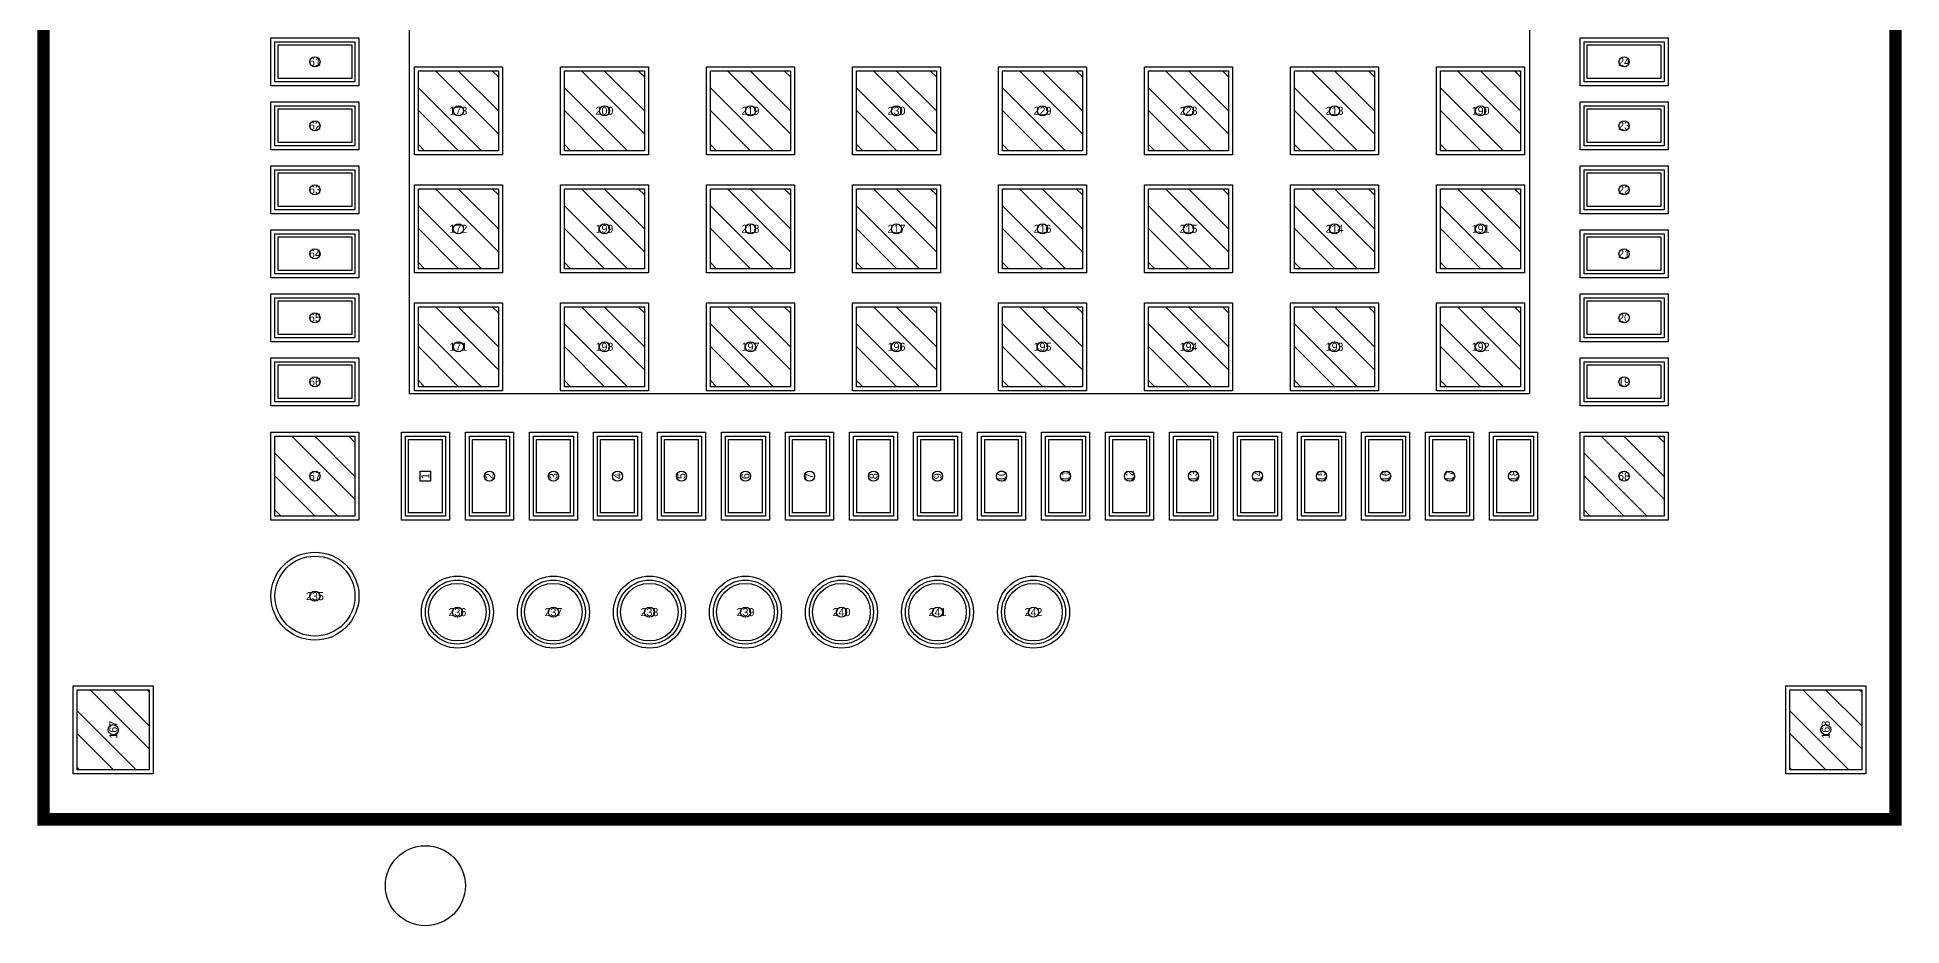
# Model space of a CAD drawing. Header units: metres. Extents: x -11.6 to 11.6, y -12.4 to 11.1.
# Drawn here: x -11.65 to 11.65, y -12.4 to -1.29 of the extents above; entities that cross this region are included whole.
import ezdxf
from ezdxf.enums import TextEntityAlignment as Align

# ---------------------------------------------------------------- set-up
doc = ezdxf.new("R2010")
doc.units = ezdxf.units.M

msp = doc.modelspace()

# ---------------------------------------------------------------- linework, layer by layer
at = {"layer": 'DRAWING'}
msp.add_lwpolyline([(-11.5, 11), (11.5, 11), (11.5, -11), (-11.5, -11), (-11.5, 11)], dxfattribs=at)
at = {"layer": 'ENIG'}
msp.add_circle((-8.18, -8.28), 0.5, dxfattribs=at)
at = {"layer": 'PAD'}
for points in [[(-8.68, -1.35), (-7.68, -1.35), (-7.68, -1.85), (-8.68, -1.85), (-8.68, -1.35)], [(7.68, -1.35), (8.68, -1.35), (8.68, -1.85), (7.68, -1.85), (7.68, -1.35)], [(-5.8875, -1.7125), (-5.8875, -2.7125), (-6.8875, -2.7125), (-6.8875, -1.7125), (-5.8875, -1.7125)], [(-4.0625, -1.7125), (-4.0625, -2.7125), (-5.0625, -2.7125), (-5.0625, -1.7125), (-4.0625, -1.7125)], [(-2.2375, -1.7125), (-2.2375, -2.7125), (-3.2375, -2.7125), (-3.2375, -1.7125), (-2.2375, -1.7125)], [(-0.4125, -1.7125), (-0.4125, -2.7125), (-1.4125, -2.7125), (-1.4125, -1.7125), (-0.4125, -1.7125)], [(1.4125, -1.7125), (1.4125, -2.7125), (0.4125, -2.7125), (0.4125, -1.7125), (1.4125, -1.7125)], [(3.2375, -1.7125), (3.2375, -2.7125), (2.2375, -2.7125), (2.2375, -1.7125), (3.2375, -1.7125)], [(5.0625, -1.7125), (5.0625, -2.7125), (4.0625, -2.7125), (4.0625, -1.7125), (5.0625, -1.7125)], [(6.8875, -1.7125), (6.8875, -2.7125), (5.8875, -2.7125), (5.8875, -1.7125), (6.8875, -1.7125)], [(-8.68, -2.15), (-7.68, -2.15), (-7.68, -2.65), (-8.68, -2.65), (-8.68, -2.15)], [(7.68, -2.15), (8.68, -2.15), (8.68, -2.65), (7.68, -2.65), (7.68, -2.15)], [(-8.68, -2.95), (-7.68, -2.95), (-7.68, -3.45), (-8.68, -3.45), (-8.68, -2.95)], [(7.68, -2.95), (8.68, -2.95), (8.68, -3.45), (7.68, -3.45), (7.68, -2.95)], [(-5.8875, -3.1875), (-5.8875, -4.1875), (-6.8875, -4.1875), (-6.8875, -3.1875), (-5.8875, -3.1875)], [(-4.0625, -3.1875), (-4.0625, -4.1875), (-5.0625, -4.1875), (-5.0625, -3.1875), (-4.0625, -3.1875)], [(-2.2375, -3.1875), (-2.2375, -4.1875), (-3.2375, -4.1875), (-3.2375, -3.1875), (-2.2375, -3.1875)], [(-0.4125, -3.1875), (-0.4125, -4.1875), (-1.4125, -4.1875), (-1.4125, -3.1875), (-0.4125, -3.1875)], [(1.4125, -3.1875), (1.4125, -4.1875), (0.4125, -4.1875), (0.4125, -3.1875), (1.4125, -3.1875)], [(3.2375, -3.1875), (3.2375, -4.1875), (2.2375, -4.1875), (2.2375, -3.1875), (3.2375, -3.1875)], [(5.0625, -3.1875), (5.0625, -4.1875), (4.0625, -4.1875), (4.0625, -3.1875), (5.0625, -3.1875)], [(6.8875, -3.1875), (6.8875, -4.1875), (5.8875, -4.1875), (5.8875, -3.1875), (6.8875, -3.1875)], [(-8.68, -3.75), (-7.68, -3.75), (-7.68, -4.25), (-8.68, -4.25), (-8.68, -3.75)], [(7.68, -3.75), (8.68, -3.75), (8.68, -4.25), (7.68, -4.25), (7.68, -3.75)], [(-8.68, -4.55), (-7.68, -4.55), (-7.68, -5.05), (-8.68, -5.05), (-8.68, -4.55)], [(7.68, -4.55), (8.68, -4.55), (8.68, -5.05), (7.68, -5.05), (7.68, -4.55)], [(-5.8875, -4.6625), (-5.8875, -5.6625), (-6.8875, -5.6625), (-6.8875, -4.6625), (-5.8875, -4.6625)], [(-4.0625, -4.6625), (-4.0625, -5.6625), (-5.0625, -5.6625), (-5.0625, -4.6625), (-4.0625, -4.6625)], [(-2.2375, -4.6625), (-2.2375, -5.6625), (-3.2375, -5.6625), (-3.2375, -4.6625), (-2.2375, -4.6625)], [(-0.4125, -4.6625), (-0.4125, -5.6625), (-1.4125, -5.6625), (-1.4125, -4.6625), (-0.4125, -4.6625)], [(1.4125, -4.6625), (1.4125, -5.6625), (0.4125, -5.6625), (0.4125, -4.6625), (1.4125, -4.6625)], [(3.2375, -4.6625), (3.2375, -5.6625), (2.2375, -5.6625), (2.2375, -4.6625), (3.2375, -4.6625)], [(5.0625, -4.6625), (5.0625, -5.6625), (4.0625, -5.6625), (4.0625, -4.6625), (5.0625, -4.6625)], [(6.8875, -4.6625), (6.8875, -5.6625), (5.8875, -5.6625), (5.8875, -4.6625), (6.8875, -4.6625)], [(-8.68, -5.35), (-7.68, -5.35), (-7.68, -5.85), (-8.68, -5.85), (-8.68, -5.35)], [(7.68, -5.35), (8.68, -5.35), (8.68, -5.85), (7.68, -5.85), (7.68, -5.35)], [(-7.68, -6.28), (-7.68, -7.28), (-8.68, -7.28), (-8.68, -6.28), (-7.68, -6.28)], [(-6.55, -6.28), (-6.55, -7.28), (-7.05, -7.28), (-7.05, -6.28), (-6.55, -6.28)], [(-5.75, -6.28), (-5.75, -7.28), (-6.25, -7.28), (-6.25, -6.28), (-5.75, -6.28)], [(-4.95, -6.28), (-4.95, -7.28), (-5.45, -7.28), (-5.45, -6.28), (-4.95, -6.28)], [(-4.15, -6.28), (-4.15, -7.28), (-4.65, -7.28), (-4.65, -6.28), (-4.15, -6.28)], [(-3.35, -6.28), (-3.35, -7.28), (-3.85, -7.28), (-3.85, -6.28), (-3.35, -6.28)], [(-2.55, -6.28), (-2.55, -7.28), (-3.05, -7.28), (-3.05, -6.28), (-2.55, -6.28)], [(-1.75, -6.28), (-1.75, -7.28), (-2.25, -7.28), (-2.25, -6.28), (-1.75, -6.28)], [(-0.95, -6.28), (-0.95, -7.28), (-1.45, -7.28), (-1.45, -6.28), (-0.95, -6.28)], [(-0.15, -6.28), (-0.15, -7.28), (-0.65, -7.28), (-0.65, -6.28), (-0.15, -6.28)], [(0.65, -6.28), (0.65, -7.28), (0.15, -7.28), (0.15, -6.28), (0.65, -6.28)], [(1.45, -6.28), (1.45, -7.28), (0.95, -7.28), (0.95, -6.28), (1.45, -6.28)], [(2.25, -6.28), (2.25, -7.28), (1.75, -7.28), (1.75, -6.28), (2.25, -6.28)], [(3.05, -6.28), (3.05, -7.28), (2.55, -7.28), (2.55, -6.28), (3.05, -6.28)], [(3.85, -6.28), (3.85, -7.28), (3.35, -7.28), (3.35, -6.28), (3.85, -6.28)], [(4.65, -6.28), (4.65, -7.28), (4.15, -7.28), (4.15, -6.28), (4.65, -6.28)], [(5.45, -6.28), (5.45, -7.28), (4.95, -7.28), (4.95, -6.28), (5.45, -6.28)], [(6.25, -6.28), (6.25, -7.28), (5.75, -7.28), (5.75, -6.28), (6.25, -6.28)], [(7.05, -6.28), (7.05, -7.28), (6.55, -7.28), (6.55, -6.28), (7.05, -6.28)], [(8.68, -6.28), (8.68, -7.28), (7.68, -7.28), (7.68, -6.28), (8.68, -6.28)], [(-11.15, -10.45), (-11.15, -9.45), (-10.25, -9.45), (-10.25, -10.45), (-11.15, -10.45)], [(11.15, -9.45), (11.15, -10.45), (10.25, -10.45), (10.25, -9.45), (11.15, -9.45)]]:
    msp.add_lwpolyline(points, dxfattribs=at)
for centre, radius in [((-8.18, -8.28), 0.5), ((-6.4, -8.48), 0.4), ((-5.2, -8.48), 0.4), ((-4, -8.48), 0.4), ((-2.8, -8.48), 0.4), ((-1.6, -8.48), 0.4), ((-0.4, -8.48), 0.4), ((0.8, -8.48), 0.4)]:
    msp.add_circle(centre, radius, dxfattribs=at)
at = {"layer": 'PASTE_MASK'}
for points in [[(-8.64, -1.39), (-7.72, -1.39), (-7.72, -1.81), (-8.64, -1.81), (-8.64, -1.39)], [(7.72, -1.39), (8.64, -1.39), (8.64, -1.81), (7.72, -1.81), (7.72, -1.39)], [(-6.675, -1.7125), (-5.8875, -2.5), (-5.8875, -2.7125), (-6.1, -2.7125), (-6.8875, -1.925), (-6.8875, -1.7125), (-6.675, -1.7125)], [(-5.8875, -2.215), (-6.39, -1.7125), (-5.965, -1.7125), (-5.8875, -1.79), (-5.8875, -2.215)], [(-4.85, -1.7125), (-4.0625, -2.5), (-4.0625, -2.7125), (-4.275, -2.7125), (-5.0625, -1.925), (-5.0625, -1.7125), (-4.85, -1.7125)], [(-4.0625, -2.215), (-4.565, -1.7125), (-4.14, -1.7125), (-4.0625, -1.79), (-4.0625, -2.215)], [(-3.025, -1.7125), (-2.2375, -2.5), (-2.2375, -2.7125), (-2.45, -2.7125), (-3.2375, -1.925), (-3.2375, -1.7125), (-3.025, -1.7125)], [(-2.2375, -2.215), (-2.74, -1.7125), (-2.315, -1.7125), (-2.2375, -1.79), (-2.2375, -2.215)], [(-1.2, -1.7125), (-0.4125, -2.5), (-0.4125, -2.7125), (-0.625, -2.7125), (-1.4125, -1.925), (-1.4125, -1.7125), (-1.2, -1.7125)], [(-0.4125, -2.215), (-0.915, -1.7125), (-0.49, -1.7125), (-0.4125, -1.79), (-0.4125, -2.215)], [(0.625, -1.7125), (1.4125, -2.5), (1.4125, -2.7125), (1.2, -2.7125), (0.4125, -1.925), (0.4125, -1.7125), (0.625, -1.7125)], [(1.4125, -2.215), (0.91, -1.7125), (1.335, -1.7125), (1.4125, -1.79), (1.4125, -2.215)], [(2.45, -1.7125), (3.2375, -2.5), (3.2375, -2.7125), (3.025, -2.7125), (2.2375, -1.925), (2.2375, -1.7125), (2.45, -1.7125)], [(3.2375, -2.215), (2.735, -1.7125), (3.16, -1.7125), (3.2375, -1.79), (3.2375, -2.215)], [(4.275, -1.7125), (5.0625, -2.5), (5.0625, -2.7125), (4.85, -2.7125), (4.0625, -1.925), (4.0625, -1.7125), (4.275, -1.7125)], [(5.0625, -2.215), (4.56, -1.7125), (4.985, -1.7125), (5.0625, -1.79), (5.0625, -2.215)], [(6.1, -1.7125), (6.8875, -2.5), (6.8875, -2.7125), (6.675, -2.7125), (5.8875, -1.925), (5.8875, -1.7125), (6.1, -1.7125)], [(6.8875, -2.215), (6.385, -1.7125), (6.81, -1.7125), (6.8875, -1.79), (6.8875, -2.215)], [(-8.64, -2.19), (-7.72, -2.19), (-7.72, -2.61), (-8.64, -2.61), (-8.64, -2.19)], [(-6.8875, -2.21), (-6.385, -2.7125), (-6.81, -2.7125), (-6.8875, -2.635), (-6.8875, -2.21)], [(-5.0625, -2.21), (-4.56, -2.7125), (-4.985, -2.7125), (-5.0625, -2.635), (-5.0625, -2.21)], [(-3.2375, -2.21), (-2.735, -2.7125), (-3.16, -2.7125), (-3.2375, -2.635), (-3.2375, -2.21)], [(-1.4125, -2.21), (-0.91, -2.7125), (-1.335, -2.7125), (-1.4125, -2.635), (-1.4125, -2.21)], [(0.4125, -2.21), (0.915, -2.7125), (0.49, -2.7125), (0.4125, -2.635), (0.4125, -2.21)], [(2.2375, -2.21), (2.74, -2.7125), (2.315, -2.7125), (2.2375, -2.635), (2.2375, -2.21)], [(4.0625, -2.21), (4.565, -2.7125), (4.14, -2.7125), (4.0625, -2.635), (4.0625, -2.21)], [(5.8875, -2.21), (6.39, -2.7125), (5.965, -2.7125), (5.8875, -2.635), (5.8875, -2.21)], [(7.72, -2.19), (8.64, -2.19), (8.64, -2.61), (7.72, -2.61), (7.72, -2.19)], [(-8.64, -2.99), (-7.72, -2.99), (-7.72, -3.41), (-8.64, -3.41), (-8.64, -2.99)], [(7.72, -2.99), (8.64, -2.99), (8.64, -3.41), (7.72, -3.41), (7.72, -2.99)], [(-6.675, -3.1875), (-5.8875, -3.975), (-5.8875, -4.1875), (-6.1, -4.1875), (-6.8875, -3.4), (-6.8875, -3.1875), (-6.675, -3.1875)], [(-5.8875, -3.69), (-6.39, -3.1875), (-5.965, -3.1875), (-5.8875, -3.265), (-5.8875, -3.69)], [(-4.85, -3.1875), (-4.0625, -3.975), (-4.0625, -4.1875), (-4.275, -4.1875), (-5.0625, -3.4), (-5.0625, -3.1875), (-4.85, -3.1875)], [(-4.0625, -3.69), (-4.565, -3.1875), (-4.14, -3.1875), (-4.0625, -3.265), (-4.0625, -3.69)], [(-3.025, -3.1875), (-2.2375, -3.975), (-2.2375, -4.1875), (-2.45, -4.1875), (-3.2375, -3.4), (-3.2375, -3.1875), (-3.025, -3.1875)], [(-2.2375, -3.69), (-2.74, -3.1875), (-2.315, -3.1875), (-2.2375, -3.265), (-2.2375, -3.69)], [(-1.2, -3.1875), (-0.4125, -3.975), (-0.4125, -4.1875), (-0.625, -4.1875), (-1.4125, -3.4), (-1.4125, -3.1875), (-1.2, -3.1875)], [(-0.4125, -3.69), (-0.915, -3.1875), (-0.49, -3.1875), (-0.4125, -3.265), (-0.4125, -3.69)], [(0.625, -3.1875), (1.4125, -3.975), (1.4125, -4.1875), (1.2, -4.1875), (0.4125, -3.4), (0.4125, -3.1875), (0.625, -3.1875)], [(1.4125, -3.69), (0.91, -3.1875), (1.335, -3.1875), (1.4125, -3.265), (1.4125, -3.69)], [(2.45, -3.1875), (3.2375, -3.975), (3.2375, -4.1875), (3.025, -4.1875), (2.2375, -3.4), (2.2375, -3.1875), (2.45, -3.1875)], [(3.2375, -3.69), (2.735, -3.1875), (3.16, -3.1875), (3.2375, -3.265), (3.2375, -3.69)], [(4.275, -3.1875), (5.0625, -3.975), (5.0625, -4.1875), (4.85, -4.1875), (4.0625, -3.4), (4.0625, -3.1875), (4.275, -3.1875)], [(5.0625, -3.69), (4.56, -3.1875), (4.985, -3.1875), (5.0625, -3.265), (5.0625, -3.69)], [(6.1, -3.1875), (6.8875, -3.975), (6.8875, -4.1875), (6.675, -4.1875), (5.8875, -3.4), (5.8875, -3.1875), (6.1, -3.1875)], [(6.8875, -3.69), (6.385, -3.1875), (6.81, -3.1875), (6.8875, -3.265), (6.8875, -3.69)], [(-6.8875, -3.685), (-6.385, -4.1875), (-6.81, -4.1875), (-6.8875, -4.11), (-6.8875, -3.685)], [(-5.0625, -3.685), (-4.56, -4.1875), (-4.985, -4.1875), (-5.0625, -4.11), (-5.0625, -3.685)], [(-3.2375, -3.685), (-2.735, -4.1875), (-3.16, -4.1875), (-3.2375, -4.11), (-3.2375, -3.685)], [(-1.4125, -3.685), (-0.91, -4.1875), (-1.335, -4.1875), (-1.4125, -4.11), (-1.4125, -3.685)], [(0.4125, -3.685), (0.915, -4.1875), (0.49, -4.1875), (0.4125, -4.11), (0.4125, -3.685)], [(2.2375, -3.685), (2.74, -4.1875), (2.315, -4.1875), (2.2375, -4.11), (2.2375, -3.685)], [(4.0625, -3.685), (4.565, -4.1875), (4.14, -4.1875), (4.0625, -4.11), (4.0625, -3.685)], [(5.8875, -3.685), (6.39, -4.1875), (5.965, -4.1875), (5.8875, -4.11), (5.8875, -3.685)], [(-8.64, -3.79), (-7.72, -3.79), (-7.72, -4.21), (-8.64, -4.21), (-8.64, -3.79)], [(7.72, -3.79), (8.64, -3.79), (8.64, -4.21), (7.72, -4.21), (7.72, -3.79)], [(-8.64, -4.59), (-7.72, -4.59), (-7.72, -5.01), (-8.64, -5.01), (-8.64, -4.59)], [(7.72, -4.59), (8.64, -4.59), (8.64, -5.01), (7.72, -5.01), (7.72, -4.59)], [(-6.675, -4.6625), (-5.8875, -5.45), (-5.8875, -5.6625), (-6.1, -5.6625), (-6.8875, -4.875), (-6.8875, -4.6625), (-6.675, -4.6625)], [(-5.8875, -5.165), (-6.39, -4.6625), (-5.965, -4.6625), (-5.8875, -4.74), (-5.8875, -5.165)], [(-4.85, -4.6625), (-4.0625, -5.45), (-4.0625, -5.6625), (-4.275, -5.6625), (-5.0625, -4.875), (-5.0625, -4.6625), (-4.85, -4.6625)], [(-4.0625, -5.165), (-4.565, -4.6625), (-4.14, -4.6625), (-4.0625, -4.74), (-4.0625, -5.165)], [(-3.025, -4.6625), (-2.2375, -5.45), (-2.2375, -5.6625), (-2.45, -5.6625), (-3.2375, -4.875), (-3.2375, -4.6625), (-3.025, -4.6625)], [(-2.2375, -5.165), (-2.74, -4.6625), (-2.315, -4.6625), (-2.2375, -4.74), (-2.2375, -5.165)], [(-1.2, -4.6625), (-0.4125, -5.45), (-0.4125, -5.6625), (-0.625, -5.6625), (-1.4125, -4.875), (-1.4125, -4.6625), (-1.2, -4.6625)], [(-0.4125, -5.165), (-0.915, -4.6625), (-0.49, -4.6625), (-0.4125, -4.74), (-0.4125, -5.165)], [(0.625, -4.6625), (1.4125, -5.45), (1.4125, -5.6625), (1.2, -5.6625), (0.4125, -4.875), (0.4125, -4.6625), (0.625, -4.6625)], [(1.4125, -5.165), (0.91, -4.6625), (1.335, -4.6625), (1.4125, -4.74), (1.4125, -5.165)], [(2.45, -4.6625), (3.2375, -5.45), (3.2375, -5.6625), (3.025, -5.6625), (2.2375, -4.875), (2.2375, -4.6625), (2.45, -4.6625)], [(3.2375, -5.165), (2.735, -4.6625), (3.16, -4.6625), (3.2375, -4.74), (3.2375, -5.165)], [(4.275, -4.6625), (5.0625, -5.45), (5.0625, -5.6625), (4.85, -5.6625), (4.0625, -4.875), (4.0625, -4.6625), (4.275, -4.6625)], [(5.0625, -5.165), (4.56, -4.6625), (4.985, -4.6625), (5.0625, -4.74), (5.0625, -5.165)], [(6.1, -4.6625), (6.8875, -5.45), (6.8875, -5.6625), (6.675, -5.6625), (5.8875, -4.875), (5.8875, -4.6625), (6.1, -4.6625)], [(6.8875, -5.165), (6.385, -4.6625), (6.81, -4.6625), (6.8875, -4.74), (6.8875, -5.165)], [(-6.8875, -5.16), (-6.385, -5.6625), (-6.81, -5.6625), (-6.8875, -5.585), (-6.8875, -5.16)], [(-5.0625, -5.16), (-4.56, -5.6625), (-4.985, -5.6625), (-5.0625, -5.585), (-5.0625, -5.16)], [(-3.2375, -5.16), (-2.735, -5.6625), (-3.16, -5.6625), (-3.2375, -5.585), (-3.2375, -5.16)], [(-1.4125, -5.16), (-0.91, -5.6625), (-1.335, -5.6625), (-1.4125, -5.585), (-1.4125, -5.16)], [(0.4125, -5.16), (0.915, -5.6625), (0.49, -5.6625), (0.4125, -5.585), (0.4125, -5.16)], [(2.2375, -5.16), (2.74, -5.6625), (2.315, -5.6625), (2.2375, -5.585), (2.2375, -5.16)], [(4.0625, -5.16), (4.565, -5.6625), (4.14, -5.6625), (4.0625, -5.585), (4.0625, -5.16)], [(5.8875, -5.16), (6.39, -5.6625), (5.965, -5.6625), (5.8875, -5.585), (5.8875, -5.16)], [(-8.64, -5.39), (-7.72, -5.39), (-7.72, -5.81), (-8.64, -5.81), (-8.64, -5.39)], [(7.72, -5.39), (8.64, -5.39), (8.64, -5.81), (7.72, -5.81), (7.72, -5.39)], [(-8.4675, -6.28), (-7.68, -7.0675), (-7.68, -7.28), (-7.8925, -7.28), (-8.68, -6.4925), (-8.68, -6.28), (-8.4675, -6.28)], [(-7.68, -6.7825), (-8.1825, -6.28), (-7.7575, -6.28), (-7.68, -6.3575), (-7.68, -6.7825)], [(7.8925, -6.28), (8.68, -7.0675), (8.68, -7.28), (8.4675, -7.28), (7.68, -6.4925), (7.68, -6.28), (7.8925, -6.28)], [(8.68, -6.7825), (8.1775, -6.28), (8.6025, -6.28), (8.68, -6.3575), (8.68, -6.7825)], [(-6.59, -6.32), (-6.59, -7.24), (-7.01, -7.24), (-7.01, -6.32), (-6.59, -6.32)], [(-5.79, -6.32), (-5.79, -7.24), (-6.21, -7.24), (-6.21, -6.32), (-5.79, -6.32)], [(-4.99, -6.32), (-4.99, -7.24), (-5.41, -7.24), (-5.41, -6.32), (-4.99, -6.32)], [(-4.19, -6.32), (-4.19, -7.24), (-4.61, -7.24), (-4.61, -6.32), (-4.19, -6.32)], [(-3.39, -6.32), (-3.39, -7.24), (-3.81, -7.24), (-3.81, -6.32), (-3.39, -6.32)], [(-2.59, -6.32), (-2.59, -7.24), (-3.01, -7.24), (-3.01, -6.32), (-2.59, -6.32)], [(-1.79, -6.32), (-1.79, -7.24), (-2.21, -7.24), (-2.21, -6.32), (-1.79, -6.32)], [(-0.99, -6.32), (-0.99, -7.24), (-1.41, -7.24), (-1.41, -6.32), (-0.99, -6.32)], [(-0.19, -6.32), (-0.19, -7.24), (-0.61, -7.24), (-0.61, -6.32), (-0.19, -6.32)], [(0.61, -6.32), (0.61, -7.24), (0.19, -7.24), (0.19, -6.32), (0.61, -6.32)], [(1.41, -6.32), (1.41, -7.24), (0.99, -7.24), (0.99, -6.32), (1.41, -6.32)], [(2.21, -6.32), (2.21, -7.24), (1.79, -7.24), (1.79, -6.32), (2.21, -6.32)], [(3.01, -6.32), (3.01, -7.24), (2.59, -7.24), (2.59, -6.32), (3.01, -6.32)], [(3.81, -6.32), (3.81, -7.24), (3.39, -7.24), (3.39, -6.32), (3.81, -6.32)], [(4.61, -6.32), (4.61, -7.24), (4.19, -7.24), (4.19, -6.32), (4.61, -6.32)], [(5.41, -6.32), (5.41, -7.24), (4.99, -7.24), (4.99, -6.32), (5.41, -6.32)], [(6.21, -6.32), (6.21, -7.24), (5.79, -7.24), (5.79, -6.32), (6.21, -6.32)], [(7.01, -6.32), (7.01, -7.24), (6.59, -7.24), (6.59, -6.32), (7.01, -6.32)], [(-8.68, -6.7775), (-8.1775, -7.28), (-8.6025, -7.28), (-8.68, -7.2025), (-8.68, -6.7775)], [(7.68, -6.7775), (8.1825, -7.28), (7.7575, -7.28), (7.68, -7.2025), (7.68, -6.7775)], [(-10.4125, -10.45), (-11.15, -9.7125), (-11.15, -9.45), (-10.9875, -9.45), (-10.25, -10.1875), (-10.25, -10.45), (-10.4125, -10.45)], [(-10.25, -9.9025), (-10.7025, -9.45), (-10.275, -9.45), (-10.25, -9.475), (-10.25, -9.9025)], [(10.4125, -9.45), (11.15, -10.1875), (11.15, -10.45), (10.9875, -10.45), (10.25, -9.7125), (10.25, -9.45), (10.4125, -9.45)], [(11.15, -9.9025), (10.6975, -9.45), (11.1225, -9.45), (11.15, -9.4775), (11.15, -9.9025)], [(-11.15, -9.9975), (-10.6975, -10.45), (-11.1225, -10.45), (-11.15, -10.4225), (-11.15, -9.9975)], [(10.25, -9.9975), (10.7025, -10.45), (10.275, -10.45), (10.25, -10.425), (10.25, -9.9975)]]:
    msp.add_lwpolyline(points, dxfattribs=at)
for centre in [(-6.4, -8.48), (-5.2, -8.48), (-4, -8.48), (-2.8, -8.48), (-1.6, -8.48), (-0.4, -8.48), (0.8, -8.48)]:
    msp.add_circle(centre, 0.36, dxfattribs=at)
at = {"layer": 'PIN_ID'}
msp.add_lwpolyline([(-6.7365, -6.7165), (-6.7365, -6.8435), (-6.8635, -6.8435), (-6.8635, -6.7165), (-6.7365, -6.7165)], dxfattribs=at)
for centre in [(-8.18, -1.6), (8.18, -1.6), (-6.3875, -2.2125), (-4.5625, -2.2125), (-2.7375, -2.2125), (-0.9125, -2.2125), (0.9125, -2.2125), (2.7375, -2.2125), (4.5625, -2.2125), (6.3875, -2.2125), (-8.18, -2.4), (8.18, -2.4), (-8.18, -3.2), (8.18, -3.2), (-6.3875, -3.6875), (-4.5625, -3.6875), (-2.7375, -3.6875), (-0.9125, -3.6875), (0.9125, -3.6875), (2.7375, -3.6875), (4.5625, -3.6875), (6.3875, -3.6875), (-8.18, -4), (8.18, -4), (-8.18, -4.8), (8.18, -4.8), (-6.3875, -5.1625), (-4.5625, -5.1625), (-2.7375, -5.1625), (-0.9125, -5.1625), (0.9125, -5.1625), (2.7375, -5.1625), (4.5625, -5.1625), (6.3875, -5.1625), (-8.18, -5.6), (8.18, -5.6), (-8.18, -6.78), (-6, -6.78), (-5.2, -6.78), (-4.4, -6.78), (-3.6, -6.78), (-2.8, -6.78), (-2, -6.78), (-1.2, -6.78), (-0.4, -6.78), (0.4, -6.78), (1.2, -6.78), (2, -6.78), (2.8, -6.78), (3.6, -6.78), (4.4, -6.78), (5.2, -6.78), (6, -6.78), (6.8, -6.78), (8.18, -6.78), (-8.18, -8.28), (-6.4, -8.48), (-5.2, -8.48), (-4, -8.48), (-2.8, -8.48), (-1.6, -8.48), (-0.4, -8.48), (0.8, -8.48), (-10.7, -9.95), (10.7, -9.95)]:
    msp.add_circle(centre, 0.0635, dxfattribs=at)
at = {"layer": 'SIGNAL_1'}
msp.add_lwpolyline([(-7, -5.75), (-7, 5.75), (7, 5.75), (7, -5.75), (-7, -5.75)], dxfattribs=at)
at = {"layer": 'SILKSCREEN', "const_width": 0.15}
msp.add_lwpolyline([(-11.575, 11.075), (11.575, 11.075), (11.575, -11.075), (-11.575, -11.075), (-11.575, 11.075)], dxfattribs=at)
at = {"layer": 'SILKSCREEN'}
msp.add_circle((-6.8, -11.9), 0.5, dxfattribs=at)
at = {"layer": 'SOLDER_MASK'}
for points in [[(-8.73, -1.3), (-7.63, -1.3), (-7.63, -1.9), (-8.73, -1.9), (-8.73, -1.3)], [(7.63, -1.3), (8.73, -1.3), (8.73, -1.9), (7.63, -1.9), (7.63, -1.3)], [(-5.8375, -1.6625), (-5.8375, -2.7625), (-6.9375, -2.7625), (-6.9375, -1.6625), (-5.8375, -1.6625)], [(-4.0125, -1.6625), (-4.0125, -2.7625), (-5.1125, -2.7625), (-5.1125, -1.6625), (-4.0125, -1.6625)], [(-2.1875, -1.6625), (-2.1875, -2.7625), (-3.2875, -2.7625), (-3.2875, -1.6625), (-2.1875, -1.6625)], [(-0.3625, -1.6625), (-0.3625, -2.7625), (-1.4625, -2.7625), (-1.4625, -1.6625), (-0.3625, -1.6625)], [(1.4625, -1.6625), (1.4625, -2.7625), (0.3625, -2.7625), (0.3625, -1.6625), (1.4625, -1.6625)], [(3.2875, -1.6625), (3.2875, -2.7625), (2.1875, -2.7625), (2.1875, -1.6625), (3.2875, -1.6625)], [(5.1125, -1.6625), (5.1125, -2.7625), (4.0125, -2.7625), (4.0125, -1.6625), (5.1125, -1.6625)], [(6.9375, -1.6625), (6.9375, -2.7625), (5.8375, -2.7625), (5.8375, -1.6625), (6.9375, -1.6625)], [(-8.73, -2.1), (-7.63, -2.1), (-7.63, -2.7), (-8.73, -2.7), (-8.73, -2.1)], [(7.63, -2.1), (8.73, -2.1), (8.73, -2.7), (7.63, -2.7), (7.63, -2.1)], [(-8.73, -2.9), (-7.63, -2.9), (-7.63, -3.5), (-8.73, -3.5), (-8.73, -2.9)], [(7.63, -2.9), (8.73, -2.9), (8.73, -3.5), (7.63, -3.5), (7.63, -2.9)], [(-5.8375, -3.1375), (-5.8375, -4.2375), (-6.9375, -4.2375), (-6.9375, -3.1375), (-5.8375, -3.1375)], [(-4.0125, -3.1375), (-4.0125, -4.2375), (-5.1125, -4.2375), (-5.1125, -3.1375), (-4.0125, -3.1375)], [(-2.1875, -3.1375), (-2.1875, -4.2375), (-3.2875, -4.2375), (-3.2875, -3.1375), (-2.1875, -3.1375)], [(-0.3625, -3.1375), (-0.3625, -4.2375), (-1.4625, -4.2375), (-1.4625, -3.1375), (-0.3625, -3.1375)], [(1.4625, -3.1375), (1.4625, -4.2375), (0.3625, -4.2375), (0.3625, -3.1375), (1.4625, -3.1375)], [(3.2875, -3.1375), (3.2875, -4.2375), (2.1875, -4.2375), (2.1875, -3.1375), (3.2875, -3.1375)], [(5.1125, -3.1375), (5.1125, -4.2375), (4.0125, -4.2375), (4.0125, -3.1375), (5.1125, -3.1375)], [(6.9375, -3.1375), (6.9375, -4.2375), (5.8375, -4.2375), (5.8375, -3.1375), (6.9375, -3.1375)], [(-8.73, -3.7), (-7.63, -3.7), (-7.63, -4.3), (-8.73, -4.3), (-8.73, -3.7)], [(7.63, -3.7), (8.73, -3.7), (8.73, -4.3), (7.63, -4.3), (7.63, -3.7)], [(-8.73, -4.5), (-7.63, -4.5), (-7.63, -5.1), (-8.73, -5.1), (-8.73, -4.5)], [(-5.8375, -4.6125), (-5.8375, -5.7125), (-6.9375, -5.7125), (-6.9375, -4.6125), (-5.8375, -4.6125)], [(-4.0125, -4.6125), (-4.0125, -5.7125), (-5.1125, -5.7125), (-5.1125, -4.6125), (-4.0125, -4.6125)], [(-2.1875, -4.6125), (-2.1875, -5.7125), (-3.2875, -5.7125), (-3.2875, -4.6125), (-2.1875, -4.6125)], [(-0.3625, -4.6125), (-0.3625, -5.7125), (-1.4625, -5.7125), (-1.4625, -4.6125), (-0.3625, -4.6125)], [(1.4625, -4.6125), (1.4625, -5.7125), (0.3625, -5.7125), (0.3625, -4.6125), (1.4625, -4.6125)], [(3.2875, -4.6125), (3.2875, -5.7125), (2.1875, -5.7125), (2.1875, -4.6125), (3.2875, -4.6125)], [(5.1125, -4.6125), (5.1125, -5.7125), (4.0125, -5.7125), (4.0125, -4.6125), (5.1125, -4.6125)], [(6.9375, -4.6125), (6.9375, -5.7125), (5.8375, -5.7125), (5.8375, -4.6125), (6.9375, -4.6125)], [(7.63, -4.5), (8.73, -4.5), (8.73, -5.1), (7.63, -5.1), (7.63, -4.5)], [(-8.73, -5.3), (-7.63, -5.3), (-7.63, -5.9), (-8.73, -5.9), (-8.73, -5.3)], [(7.63, -5.3), (8.73, -5.3), (8.73, -5.9), (7.63, -5.9), (7.63, -5.3)], [(-7.63, -6.23), (-7.63, -7.33), (-8.73, -7.33), (-8.73, -6.23), (-7.63, -6.23)], [(-6.5, -6.23), (-6.5, -7.33), (-7.1, -7.33), (-7.1, -6.23), (-6.5, -6.23)], [(-5.7, -6.23), (-5.7, -7.33), (-6.3, -7.33), (-6.3, -6.23), (-5.7, -6.23)], [(-4.9, -6.23), (-4.9, -7.33), (-5.5, -7.33), (-5.5, -6.23), (-4.9, -6.23)], [(-4.1, -6.23), (-4.1, -7.33), (-4.7, -7.33), (-4.7, -6.23), (-4.1, -6.23)], [(-3.3, -6.23), (-3.3, -7.33), (-3.9, -7.33), (-3.9, -6.23), (-3.3, -6.23)], [(-2.5, -6.23), (-2.5, -7.33), (-3.1, -7.33), (-3.1, -6.23), (-2.5, -6.23)], [(-1.7, -6.23), (-1.7, -7.33), (-2.3, -7.33), (-2.3, -6.23), (-1.7, -6.23)], [(-0.9, -6.23), (-0.9, -7.33), (-1.5, -7.33), (-1.5, -6.23), (-0.9, -6.23)], [(-0.1, -6.23), (-0.1, -7.33), (-0.7, -7.33), (-0.7, -6.23), (-0.1, -6.23)], [(0.7, -6.23), (0.7, -7.33), (0.1, -7.33), (0.1, -6.23), (0.7, -6.23)], [(1.5, -6.23), (1.5, -7.33), (0.9, -7.33), (0.9, -6.23), (1.5, -6.23)], [(2.3, -6.23), (2.3, -7.33), (1.7, -7.33), (1.7, -6.23), (2.3, -6.23)], [(3.1, -6.23), (3.1, -7.33), (2.5, -7.33), (2.5, -6.23), (3.1, -6.23)], [(3.9, -6.23), (3.9, -7.33), (3.3, -7.33), (3.3, -6.23), (3.9, -6.23)], [(4.7, -6.23), (4.7, -7.33), (4.1, -7.33), (4.1, -6.23), (4.7, -6.23)], [(5.5, -6.23), (5.5, -7.33), (4.9, -7.33), (4.9, -6.23), (5.5, -6.23)], [(6.3, -6.23), (6.3, -7.33), (5.7, -7.33), (5.7, -6.23), (6.3, -6.23)], [(7.1, -6.23), (7.1, -7.33), (6.5, -7.33), (6.5, -6.23), (7.1, -6.23)], [(8.73, -6.23), (8.73, -7.33), (7.63, -7.33), (7.63, -6.23), (8.73, -6.23)], [(-11.2, -10.5), (-11.2, -9.4), (-10.2, -9.4), (-10.2, -10.5), (-11.2, -10.5)], [(11.2, -9.4), (11.2, -10.5), (10.2, -10.5), (10.2, -9.4), (11.2, -9.4)]]:
    msp.add_lwpolyline(points, dxfattribs=at)
for centre, radius in [((-8.18, -8.28), 0.55), ((-6.4, -8.48), 0.45), ((-5.2, -8.48), 0.45), ((-4, -8.48), 0.45), ((-2.8, -8.48), 0.45), ((-1.6, -8.48), 0.45), ((-0.4, -8.48), 0.45), ((0.8, -8.48), 0.45)]:
    msp.add_circle(centre, radius, dxfattribs=at)

# ---------------------------------------------------------------- texts
at = {"layer": 'PIN_ID'}
for s, p in [('61', (-8.18, -1.6)), ('24', (8.18, -1.6)), ('173', (-6.3875, -2.2125)), ('200', (-4.5625, -2.2125)), ('219', (-2.7375, -2.2125)), ('230', (-0.9125, -2.2125)), ('229', (0.9125, -2.2125)), ('228', (2.7375, -2.2125)), ('213', (4.5625, -2.2125)), ('190', (6.3875, -2.2125)), ('62', (-8.18, -2.4)), ('23', (8.18, -2.4)), ('63', (-8.18, -3.2)), ('22', (8.18, -3.2)), ('172', (-6.3875, -3.6875)), ('199', (-4.5625, -3.6875)), ('218', (-2.7375, -3.6875)), ('217', (-0.9125, -3.6875)), ('216', (0.9125, -3.6875)), ('215', (2.7375, -3.6875)), ('214', (4.5625, -3.6875)), ('191', (6.3875, -3.6875)), ('64', (-8.18, -4)), ('21', (8.18, -4)), ('65', (-8.18, -4.8)), ('20', (8.18, -4.8)), ('171', (-6.3875, -5.1625)), ('198', (-4.5625, -5.1625)), ('197', (-2.7375, -5.1625)), ('196', (-0.9125, -5.1625)), ('195', (0.9125, -5.1625)), ('194', (2.7375, -5.1625)), ('193', (4.5625, -5.1625)), ('192', (6.3875, -5.1625)), ('66', (-8.18, -5.6)), ('19', (8.18, -5.6)), ('67', (-8.18, -6.78)), ('68', (8.18, -6.78)), ('235', (-8.18, -8.28)), ('236', (-6.4, -8.48)), ('237', (-5.2, -8.48)), ('238', (-4, -8.48)), ('239', (-2.8, -8.48)), ('240', (-1.6, -8.48)), ('241', (-0.4, -8.48)), ('242', (0.8, -8.48))]:
    msp.add_text(s, height=0.1, dxfattribs=at).set_placement(p, align=Align.MIDDLE_CENTER)
for s, p in [('1', (-6.8, -6.78)), ('2', (-6, -6.78)), ('3', (-5.2, -6.78)), ('4', (-4.4, -6.78)), ('5', (-3.6, -6.78)), ('6', (-2.8, -6.78)), ('7', (-2, -6.78)), ('8', (-1.2, -6.78)), ('9', (-0.4, -6.78)), ('10', (0.4, -6.78)), ('11', (1.2, -6.78)), ('12', (2, -6.78)), ('13', (2.8, -6.78)), ('14', (3.6, -6.78)), ('15', (4.4, -6.78)), ('16', (5.2, -6.78)), ('17', (6, -6.78)), ('18', (6.8, -6.78)), ('167', (-10.7, -9.95)), ('168', (10.7, -9.95))]:
    msp.add_text(s, height=0.1, rotation=90, dxfattribs=at).set_placement(p, align=Align.MIDDLE_CENTER)

doc.saveas('drawing.dxf')
